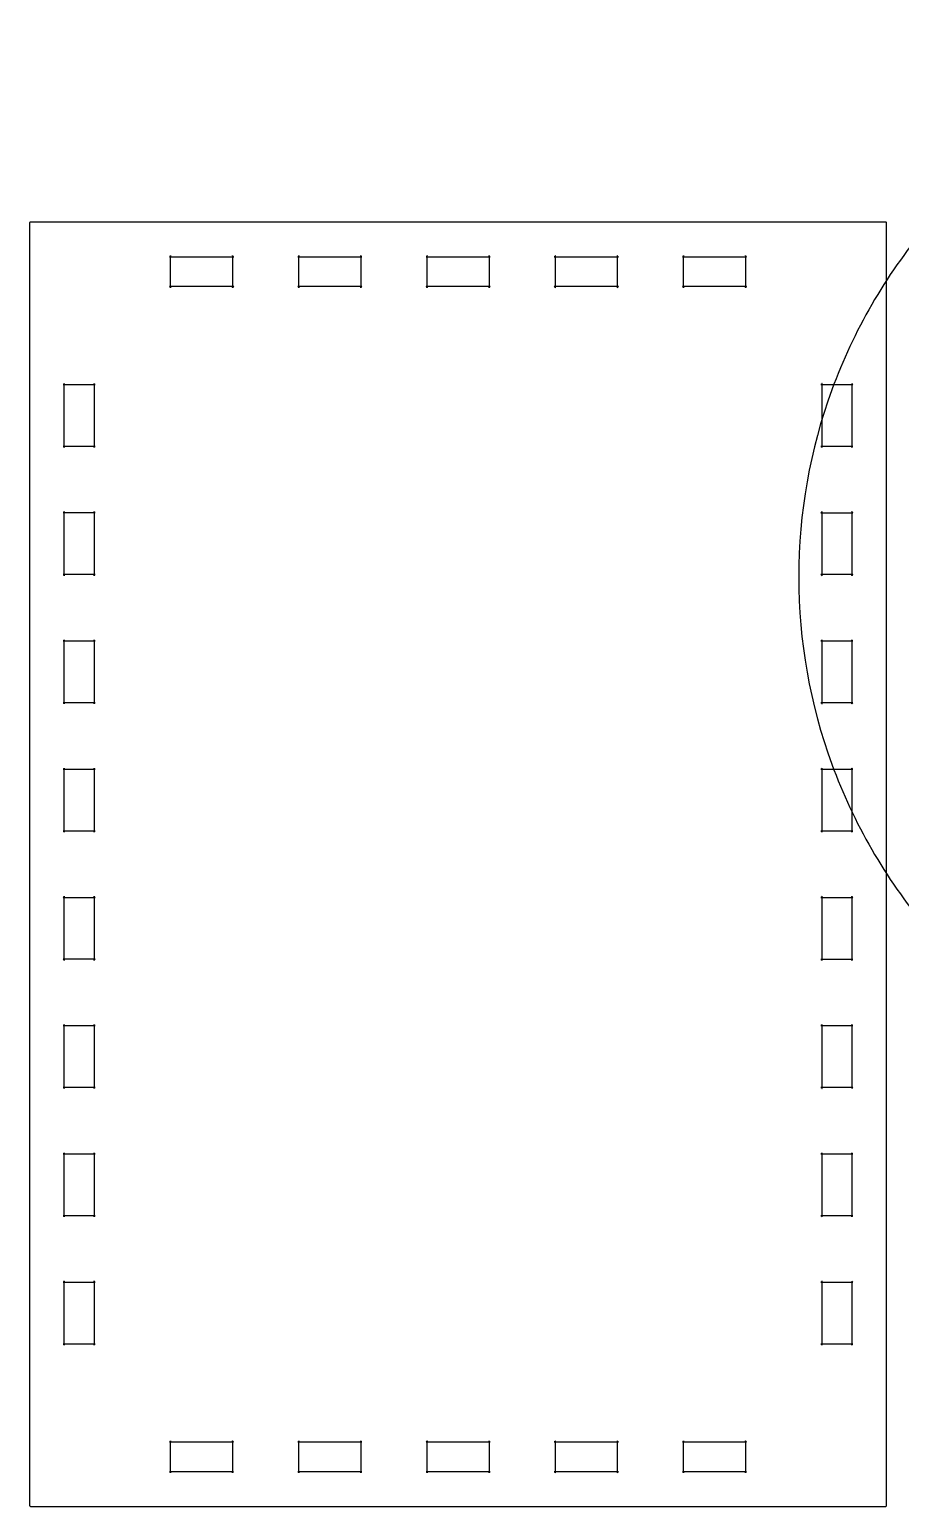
# Model space of a CAD drawing. Extents: x 1 to 406, y -9689 to -9382.
# Drawn here: x 0.8 to 82.2, y -9520.1 to -9381.8 of the extents above; entities that cross this region are included whole.
import ezdxf

# ---------------------------------------------------------------- set-up
doc = ezdxf.new("R2010")
doc.units = 0
doc.layers.get('0').update_dxf_attribs({"linetype": 'CONTINUOUS'})

msp = doc.modelspace()

# ---------------------------------------------------------------- linework, layer by layer
at = {"color": 7}
for points in [[(0.75, -9399.9532), (0.75, -9406.1016)], [(74.699219, -9399.8516), (7, -9399.8516), (0.851562, -9399.8516)], [(80.847657, -9399.8516), (74.699219, -9399.8516)], [(80.949219, -9513.8008), (80.949219, -9406.1016), (80.949219, -9399.9532)], [(13.851558, -9403.1016), (19.851558, -9403.1016)], [(13.95312, -9406), (13.95312, -9403)], [(19.749996, -9403), (19.749996, -9406)], [(25.851558, -9403.1016), (31.851558, -9403.1016)], [(25.95312, -9406), (25.95312, -9403)], [(31.749996, -9403), (31.749996, -9406)], [(37.851559, -9403.1016), (43.851559, -9403.1016)], [(37.953121, -9406), (37.953121, -9403)], [(43.749997, -9403), (43.749997, -9406)], [(49.851559, -9403.1016), (55.851559, -9403.1016)], [(49.953121, -9406), (49.953121, -9403)], [(55.749997, -9403), (55.749997, -9406)], [(61.851558, -9403.1016), (67.851558, -9403.1016)], [(61.95312, -9406), (61.95312, -9403)], [(67.749996, -9403), (67.749996, -9406)], [(0.75, -9406.1016), (0.75, -9513.8008), (0.75, -9519.9492)], [(19.851558, -9405.8985), (13.851558, -9405.8985)], [(31.851558, -9405.8985), (25.851558, -9405.8985)], [(43.851559, -9405.8985), (37.851559, -9405.8985)], [(55.851559, -9405.8985), (49.851559, -9405.8985)], [(67.851558, -9405.8985), (61.851558, -9405.8985)], [(3.898438, -9415.0511), (6.898438, -9415.0511)], [(4, -9420.9495), (4, -9414.9495)], [(6.796875, -9414.9495), (6.796875, -9420.9495)], [(74.800781, -9415.0544), (77.800781, -9415.0544)], [(74.902344, -9420.9528), (74.902344, -9414.9528)], [(77.699219, -9414.9528), (77.699219, -9420.9528)], [(6.898438, -9420.8479), (3.898438, -9420.8479)], [(77.800781, -9420.8512), (74.800781, -9420.8512)], [(3.898438, -9427.0511), (6.898438, -9427.0511)], [(4, -9432.9495), (4, -9426.9495)], [(6.796875, -9426.9495), (6.796875, -9432.9495)], [(74.800781, -9427.0544), (77.800781, -9427.0544)], [(74.902344, -9432.9528), (74.902344, -9426.9528)], [(77.699219, -9426.9528), (77.699219, -9432.9528)], [(6.898438, -9432.8479), (3.898438, -9432.8479)], [(77.800781, -9432.8512), (74.800781, -9432.8512)], [(3.898438, -9439.0511), (6.898438, -9439.0511)], [(4, -9444.9495), (4, -9438.9495)], [(6.796875, -9438.9495), (6.796875, -9444.9495)], [(74.800781, -9439.0544), (77.800781, -9439.0544)], [(74.902344, -9444.9528), (74.902344, -9438.9528)], [(77.699219, -9438.9528), (77.699219, -9444.9528)], [(6.898438, -9444.8479), (3.898438, -9444.8479)], [(77.800781, -9444.8512), (74.800781, -9444.8512)], [(3.898438, -9451.0511), (6.898438, -9451.0511)], [(4, -9456.9495), (4, -9450.9495)], [(6.796875, -9450.9495), (6.796875, -9456.9495)], [(74.800781, -9451.0544), (77.800781, -9451.0544)], [(74.902344, -9456.9528), (74.902344, -9450.9528)], [(77.699219, -9450.9528), (77.699219, -9456.9528)], [(6.898438, -9456.8479), (3.898438, -9456.8479)], [(77.800781, -9456.8512), (74.800781, -9456.8512)], [(3.898438, -9463.0511), (6.898438, -9463.0511)], [(4, -9468.9495), (4, -9462.9495)], [(6.796875, -9462.9495), (6.796875, -9468.9495)], [(74.800781, -9463.0544), (77.800781, -9463.0544)], [(74.902344, -9468.9528), (74.902344, -9462.9528)], [(77.699219, -9462.9528), (77.699219, -9468.9528)], [(6.898438, -9468.8479), (3.898438, -9468.8479)], [(77.800781, -9468.8512), (74.800781, -9468.8512)], [(3.898437, -9475.0511), (6.898438, -9475.0511)], [(4, -9480.9495), (4, -9474.9495)], [(6.796875, -9474.9495), (6.796875, -9480.9495)], [(74.800781, -9475.0544), (77.800781, -9475.0544)], [(74.902344, -9480.9528), (74.902344, -9474.9528)], [(77.699219, -9474.9528), (77.699219, -9480.9528)], [(6.898438, -9480.8479), (3.898438, -9480.8479)], [(77.800781, -9480.8512), (74.800781, -9480.8512)], [(3.898438, -9487.0511), (6.898438, -9487.0511)], [(4, -9492.9495), (4, -9486.9495)], [(6.796875, -9486.9495), (6.796875, -9492.9495)], [(74.800781, -9487.0544), (77.800781, -9487.0544)], [(74.902344, -9492.9528), (74.902344, -9486.9528)], [(77.699219, -9486.9528), (77.699219, -9492.9528)], [(6.898438, -9492.8479), (3.898438, -9492.8479)], [(77.800781, -9492.8512), (74.800781, -9492.8512)], [(3.898438, -9499.0511), (6.898438, -9499.0511)], [(4, -9504.9495), (4, -9498.9495)], [(6.796875, -9498.9495), (6.796875, -9504.9495)], [(74.800781, -9499.0544), (77.800781, -9499.0544)], [(74.902344, -9504.9528), (74.902344, -9498.9528)], [(77.699219, -9498.9528), (77.699219, -9504.9528)], [(6.898438, -9504.8479), (3.898438, -9504.8479)], [(77.800781, -9504.8512), (74.800781, -9504.8512)], [(13.84766, -9514.0003), (19.84766, -9514.0003)], [(13.949222, -9516.8988), (13.949222, -9513.8988)], [(19.746097, -9513.8988), (19.746097, -9516.8988)], [(25.84766, -9514.0003), (31.84766, -9514.0003)], [(25.949222, -9516.8988), (25.949222, -9513.8988)], [(31.746098, -9513.8988), (31.746098, -9516.8988)], [(37.84766, -9514.0003), (43.84766, -9514.0003)], [(37.949222, -9516.8988), (37.949222, -9513.8988)], [(43.746098, -9513.8988), (43.746098, -9516.8988)], [(49.84766, -9514.0003), (55.84766, -9514.0003)], [(49.949222, -9516.8988), (49.949222, -9513.8988)], [(55.746098, -9513.8988), (55.746098, -9516.8988)], [(61.84766, -9514.0003), (67.84766, -9514.0003)], [(61.949222, -9516.8988), (61.949222, -9513.8988)], [(67.746097, -9513.8988), (67.746097, -9516.8988)], [(80.949219, -9519.9492), (80.949219, -9513.8008)], [(19.84766, -9516.7972), (13.84766, -9516.7972)], [(31.84766, -9516.7972), (25.84766, -9516.7972)], [(43.84766, -9516.7972), (37.84766, -9516.7972)], [(55.84766, -9516.7972), (49.84766, -9516.7972)], [(67.84766, -9516.7972), (61.84766, -9516.7972)], [(0.851562, -9520.0508), (7, -9520.0508)], [(7, -9520.0508), (74.699219, -9520.0508), (80.847657, -9520.0508)]]:
    msp.add_lwpolyline(points, dxfattribs=at)
for points, knots in [([(174.678519, -9433.072518), (174.069414, -9439.032811), (172.85992, -9450.868098), (163.476223, -9466.508611), (149.736904, -9478.136922), (132.723344, -9484.30419), (114.670038, -9484.30419), (97.680307, -9478.136922), (83.845844, -9466.508611), (74.815656, -9450.868098), (71.662767, -9433.072518), (74.815656, -9415.276938), (83.845844, -9399.636425), (97.680307, -9388.008114), (114.670038, -9381.840845), (132.723344, -9381.840845), (149.736904, -9388.008114), (163.476223, -9399.636425), (172.85992, -9415.276938), (174.069414, -9427.112224), (174.678519, -9433.072518)], [0, 0, 0, 0, 17.790147, 35.32569, 53.115837, 70.905984, 88.441526, 106.231673, 124.021821, 141.557363, 159.34751, 177.137657, 194.6732, 212.463347, 230.253494, 247.789036, 265.579184, 283.369331, 300.904873, 318.69502, 318.69502, 318.69502, 318.69502]), ([(0.851562, -9399.8516), (0.834021, -9399.854261), (0.799269, -9399.859531), (0.758218, -9399.899469), (0.752789, -9399.934965), (0.75, -9399.9532)], [0, 0, 0, 0, 0.052358, 0.103729, 0.157999, 0.157999, 0.157999, 0.157999]), ([(80.949219, -9399.9532), (80.946575, -9399.935604), (80.941346, -9399.900808), (80.901365, -9399.859753), (80.865887, -9399.854367), (80.847657, -9399.8516)], [0, 0, 0, 0, 0.052501, 0.103823, 0.158064, 0.158064, 0.158064, 0.158064]), ([(13.95312, -9403), (13.950476, -9403.017596), (13.945247, -9403.052393), (13.905266, -9403.093448), (13.869788, -9403.098833), (13.851558, -9403.1016)], [0, 0, 0, 0, 0.052501, 0.103823, 0.158064, 0.158064, 0.158064, 0.158064]), ([(19.847656, -9403.1016), (19.830376, -9403.098993), (19.796265, -9403.093848), (19.757219, -9403.05313), (19.752464, -9403.018155), (19.749996, -9403)], [0, 0, 0, 0, 0.051382, 0.101425, 0.15544, 0.15544, 0.15544, 0.15544]), ([(25.95312, -9403), (25.950476, -9403.017596), (25.945247, -9403.052393), (25.905266, -9403.093448), (25.869788, -9403.098833), (25.851558, -9403.1016)], [0, 0, 0, 0, 0.052501, 0.103823, 0.158064, 0.158064, 0.158064, 0.158064]), ([(31.847656, -9403.1016), (31.830376, -9403.098993), (31.796265, -9403.093848), (31.757219, -9403.05313), (31.752464, -9403.018155), (31.749996, -9403)], [0, 0, 0, 0, 0.051382, 0.101425, 0.15544, 0.15544, 0.15544, 0.15544]), ([(37.953121, -9403), (37.950477, -9403.017596), (37.945248, -9403.052393), (37.905267, -9403.093448), (37.869789, -9403.098833), (37.851559, -9403.1016)], [0, 0, 0, 0, 0.052501, 0.103823, 0.158064, 0.158064, 0.158064, 0.158064]), ([(43.847657, -9403.1016), (43.830377, -9403.098993), (43.796266, -9403.093848), (43.75722, -9403.05313), (43.752465, -9403.018155), (43.749997, -9403)], [0, 0, 0, 0, 0.051382, 0.101425, 0.15544, 0.15544, 0.15544, 0.15544]), ([(49.953121, -9403), (49.950477, -9403.017596), (49.945248, -9403.052393), (49.905267, -9403.093448), (49.869789, -9403.098833), (49.851559, -9403.1016)], [0, 0, 0, 0, 0.052501, 0.103823, 0.158064, 0.158064, 0.158064, 0.158064]), ([(55.847657, -9403.1016), (55.830377, -9403.098993), (55.796266, -9403.093848), (55.75722, -9403.05313), (55.752465, -9403.018155), (55.749997, -9403)], [0, 0, 0, 0, 0.051382, 0.101425, 0.15544, 0.15544, 0.15544, 0.15544]), ([(61.95312, -9403), (61.950476, -9403.017596), (61.945247, -9403.052393), (61.905266, -9403.093448), (61.869788, -9403.098833), (61.851558, -9403.1016)], [0, 0, 0, 0, 0.052501, 0.103823, 0.158064, 0.158064, 0.158064, 0.158064]), ([(67.847656, -9403.1016), (67.830376, -9403.098993), (67.796265, -9403.093848), (67.757219, -9403.05313), (67.752464, -9403.018155), (67.749996, -9403)], [0, 0, 0, 0, 0.051382, 0.101425, 0.15544, 0.15544, 0.15544, 0.15544]), ([(13.851558, -9405.8985), (13.869099, -9405.90116), (13.903843, -9405.906429), (13.94489, -9405.946323), (13.950328, -9405.981789), (13.95312, -9406)], [0, 0, 0, 0, 0.052359, 0.103711, 0.157913, 0.157913, 0.157913, 0.157913]), ([(19.749996, -9406), (19.752639, -9405.982411), (19.757864, -9405.947631), (19.797865, -9405.906627), (19.83333, -9405.901259), (19.851558, -9405.8985)], [0, 0, 0, 0, 0.052475, 0.103763, 0.157998, 0.157998, 0.157998, 0.157998]), ([(25.851558, -9405.8985), (25.869099, -9405.90116), (25.903843, -9405.906429), (25.94489, -9405.946323), (25.950328, -9405.981789), (25.95312, -9406)], [0, 0, 0, 0, 0.052359, 0.103711, 0.157913, 0.157913, 0.157913, 0.157913]), ([(31.749996, -9406), (31.752639, -9405.982411), (31.757864, -9405.947631), (31.797865, -9405.906627), (31.83333, -9405.901259), (31.851558, -9405.8985)], [0, 0, 0, 0, 0.052475, 0.103763, 0.157998, 0.157998, 0.157998, 0.157998]), ([(37.851559, -9405.8985), (37.8691, -9405.90116), (37.903844, -9405.906429), (37.944891, -9405.946323), (37.950329, -9405.981789), (37.953121, -9406)], [0, 0, 0, 0, 0.052359, 0.103711, 0.157913, 0.157913, 0.157913, 0.157913]), ([(43.749997, -9406), (43.75264, -9405.982411), (43.757865, -9405.947631), (43.797866, -9405.906627), (43.833331, -9405.901259), (43.851559, -9405.8985)], [0, 0, 0, 0, 0.052475, 0.103763, 0.157998, 0.157998, 0.157998, 0.157998]), ([(49.851559, -9405.8985), (49.8691, -9405.90116), (49.903844, -9405.906429), (49.944891, -9405.946323), (49.950329, -9405.981789), (49.953121, -9406)], [0, 0, 0, 0, 0.052359, 0.103711, 0.157913, 0.157913, 0.157913, 0.157913]), ([(55.749997, -9406), (55.75264, -9405.982411), (55.757865, -9405.947631), (55.797866, -9405.906627), (55.833331, -9405.901259), (55.851559, -9405.8985)], [0, 0, 0, 0, 0.052475, 0.103763, 0.157998, 0.157998, 0.157998, 0.157998]), ([(61.851558, -9405.8985), (61.869099, -9405.90116), (61.903843, -9405.906429), (61.94489, -9405.946323), (61.950328, -9405.981789), (61.95312, -9406)], [0, 0, 0, 0, 0.052359, 0.103711, 0.157913, 0.157913, 0.157913, 0.157913]), ([(67.749996, -9406), (67.752639, -9405.982411), (67.757864, -9405.947631), (67.797865, -9405.906627), (67.83333, -9405.901259), (67.851558, -9405.8985)], [0, 0, 0, 0, 0.052475, 0.103763, 0.157998, 0.157998, 0.157998, 0.157998]), ([(4, -9414.9531), (3.997406, -9414.970455), (3.992293, -9415.004661), (3.951591, -9415.043867), (3.916594, -9415.048629), (3.898438, -9415.0511)], [0, 0, 0, 0, 0.051598, 0.101696, 0.155702, 0.155702, 0.155702, 0.155702]), ([(6.898438, -9415.0511), (6.880896, -9415.04844), (6.846145, -9415.04317), (6.805093, -9415.003232), (6.799664, -9414.967735), (6.796875, -9414.9495)], [0, 0, 0, 0, 0.052359, 0.10373, 0.158, 0.158, 0.158, 0.158]), ([(74.902344, -9414.9528), (74.8997, -9414.970396), (74.894471, -9415.005193), (74.854489, -9415.046248), (74.819011, -9415.051633), (74.800781, -9415.0544)], [0, 0, 0, 0, 0.052501, 0.103823, 0.158065, 0.158065, 0.158065, 0.158065]), ([(77.800781, -9415.0544), (77.783239, -9415.05174), (77.748487, -9415.04647), (77.707437, -9415.006532), (77.702008, -9414.971035), (77.699219, -9414.9528)], [0, 0, 0, 0, 0.05236, 0.10373, 0.158, 0.158, 0.158, 0.158]), ([(3.898438, -9420.8479), (3.915979, -9420.850561), (3.950731, -9420.855831), (3.991782, -9420.895769), (3.997211, -9420.931265), (4, -9420.9495)], [0, 0, 0, 0, 0.052358, 0.103729, 0.157999, 0.157999, 0.157999, 0.157999]), ([(6.796875, -9420.9495), (6.799519, -9420.931904), (6.804748, -9420.897108), (6.844729, -9420.856052), (6.880208, -9420.850667), (6.898438, -9420.8479)], [0, 0, 0, 0, 0.0525, 0.103823, 0.158065, 0.158065, 0.158065, 0.158065]), ([(74.800781, -9420.8512), (74.818323, -9420.85386), (74.853075, -9420.85913), (74.894126, -9420.899069), (74.899555, -9420.934565), (74.902344, -9420.9528)], [0, 0, 0, 0, 0.05236, 0.10373, 0.158, 0.158, 0.158, 0.158]), ([(77.699219, -9420.9492), (77.701813, -9420.931845), (77.706927, -9420.89764), (77.747628, -9420.858434), (77.782625, -9420.853671), (77.800781, -9420.8512)], [0, 0, 0, 0, 0.051598, 0.101696, 0.155702, 0.155702, 0.155702, 0.155702]), ([(4, -9426.9531), (3.997406, -9426.970455), (3.992293, -9427.004661), (3.951591, -9427.043867), (3.916594, -9427.048629), (3.898438, -9427.0511)], [0, 0, 0, 0, 0.051598, 0.101696, 0.155702, 0.155702, 0.155702, 0.155702]), ([(6.898438, -9427.0511), (6.880896, -9427.04844), (6.846145, -9427.04317), (6.805093, -9427.003232), (6.799664, -9426.967735), (6.796875, -9426.9495)], [0, 0, 0, 0, 0.052359, 0.10373, 0.158, 0.158, 0.158, 0.158]), ([(74.902344, -9426.9528), (74.8997, -9426.970396), (74.894471, -9427.005193), (74.854489, -9427.046248), (74.819011, -9427.051633), (74.800781, -9427.0544)], [0, 0, 0, 0, 0.052501, 0.103823, 0.158065, 0.158065, 0.158065, 0.158065]), ([(77.800781, -9427.0544), (77.783239, -9427.05174), (77.748487, -9427.04647), (77.707437, -9427.006532), (77.702008, -9426.971035), (77.699219, -9426.9528)], [0, 0, 0, 0, 0.05236, 0.10373, 0.158, 0.158, 0.158, 0.158]), ([(3.898438, -9432.8479), (3.915979, -9432.850561), (3.950731, -9432.855831), (3.991782, -9432.895769), (3.997211, -9432.931265), (4, -9432.9495)], [0, 0, 0, 0, 0.052358, 0.103729, 0.157999, 0.157999, 0.157999, 0.157999]), ([(6.796875, -9432.9495), (6.799519, -9432.931904), (6.804748, -9432.897108), (6.844729, -9432.856052), (6.880208, -9432.850667), (6.898438, -9432.8479)], [0, 0, 0, 0, 0.0525, 0.103823, 0.158065, 0.158065, 0.158065, 0.158065]), ([(74.800781, -9432.8512), (74.818323, -9432.85386), (74.853075, -9432.85913), (74.894126, -9432.899069), (74.899555, -9432.934565), (74.902344, -9432.9528)], [0, 0, 0, 0, 0.05236, 0.10373, 0.158, 0.158, 0.158, 0.158]), ([(77.699219, -9432.9492), (77.701813, -9432.931845), (77.706927, -9432.89764), (77.747628, -9432.858434), (77.782625, -9432.853671), (77.800781, -9432.8512)], [0, 0, 0, 0, 0.051598, 0.101696, 0.155702, 0.155702, 0.155702, 0.155702]), ([(4, -9438.9531), (3.997406, -9438.970455), (3.992293, -9439.004661), (3.951591, -9439.043867), (3.916594, -9439.048629), (3.898438, -9439.0511)], [0, 0, 0, 0, 0.051598, 0.101696, 0.155702, 0.155702, 0.155702, 0.155702]), ([(6.898438, -9439.0511), (6.880896, -9439.04844), (6.846145, -9439.04317), (6.805093, -9439.003232), (6.799664, -9438.967735), (6.796875, -9438.9495)], [0, 0, 0, 0, 0.052359, 0.10373, 0.158, 0.158, 0.158, 0.158]), ([(74.902344, -9438.9528), (74.8997, -9438.970396), (74.894471, -9439.005193), (74.854489, -9439.046248), (74.819011, -9439.051633), (74.800781, -9439.0544)], [0, 0, 0, 0, 0.052501, 0.103823, 0.158065, 0.158065, 0.158065, 0.158065]), ([(77.800781, -9439.0544), (77.783239, -9439.05174), (77.748487, -9439.04647), (77.707437, -9439.006532), (77.702008, -9438.971035), (77.699219, -9438.9528)], [0, 0, 0, 0, 0.05236, 0.10373, 0.158, 0.158, 0.158, 0.158]), ([(3.898438, -9444.8479), (3.915979, -9444.850561), (3.950731, -9444.855831), (3.991782, -9444.895769), (3.997211, -9444.931265), (4, -9444.9495)], [0, 0, 0, 0, 0.052358, 0.103729, 0.157999, 0.157999, 0.157999, 0.157999]), ([(6.796875, -9444.9495), (6.799519, -9444.931904), (6.804748, -9444.897108), (6.844729, -9444.856052), (6.880208, -9444.850667), (6.898438, -9444.8479)], [0, 0, 0, 0, 0.0525, 0.103823, 0.158065, 0.158065, 0.158065, 0.158065]), ([(74.800781, -9444.8512), (74.818323, -9444.85386), (74.853075, -9444.85913), (74.894126, -9444.899069), (74.899555, -9444.934565), (74.902344, -9444.9528)], [0, 0, 0, 0, 0.05236, 0.10373, 0.158, 0.158, 0.158, 0.158]), ([(77.699219, -9444.9492), (77.701813, -9444.931845), (77.706927, -9444.89764), (77.747628, -9444.858434), (77.782625, -9444.853671), (77.800781, -9444.8512)], [0, 0, 0, 0, 0.051598, 0.101696, 0.155702, 0.155702, 0.155702, 0.155702]), ([(4, -9450.9531), (3.997406, -9450.970455), (3.992293, -9451.004661), (3.951591, -9451.043867), (3.916594, -9451.048629), (3.898438, -9451.0511)], [0, 0, 0, 0, 0.051598, 0.101696, 0.155702, 0.155702, 0.155702, 0.155702]), ([(6.898438, -9451.0511), (6.880896, -9451.04844), (6.846145, -9451.04317), (6.805093, -9451.003232), (6.799664, -9450.967735), (6.796875, -9450.9495)], [0, 0, 0, 0, 0.052359, 0.10373, 0.158, 0.158, 0.158, 0.158]), ([(74.902344, -9450.9528), (74.8997, -9450.970396), (74.894471, -9451.005193), (74.854489, -9451.046248), (74.819011, -9451.051633), (74.800781, -9451.0544)], [0, 0, 0, 0, 0.052501, 0.103823, 0.158065, 0.158065, 0.158065, 0.158065]), ([(77.800781, -9451.0544), (77.783239, -9451.05174), (77.748487, -9451.04647), (77.707437, -9451.006532), (77.702008, -9450.971035), (77.699219, -9450.9528)], [0, 0, 0, 0, 0.05236, 0.10373, 0.158, 0.158, 0.158, 0.158]), ([(3.898438, -9456.8479), (3.915979, -9456.850561), (3.950731, -9456.855831), (3.991782, -9456.895769), (3.997211, -9456.931265), (4, -9456.9495)], [0, 0, 0, 0, 0.052358, 0.103729, 0.157999, 0.157999, 0.157999, 0.157999]), ([(6.796875, -9456.9495), (6.799519, -9456.931904), (6.804748, -9456.897108), (6.844729, -9456.856052), (6.880208, -9456.850667), (6.898438, -9456.8479)], [0, 0, 0, 0, 0.0525, 0.103823, 0.158065, 0.158065, 0.158065, 0.158065]), ([(74.800781, -9456.8512), (74.818323, -9456.85386), (74.853075, -9456.85913), (74.894126, -9456.899069), (74.899555, -9456.934565), (74.902344, -9456.9528)], [0, 0, 0, 0, 0.05236, 0.10373, 0.158, 0.158, 0.158, 0.158]), ([(77.699219, -9456.9492), (77.701813, -9456.931845), (77.706927, -9456.89764), (77.747628, -9456.858434), (77.782625, -9456.853671), (77.800781, -9456.8512)], [0, 0, 0, 0, 0.051598, 0.101696, 0.155702, 0.155702, 0.155702, 0.155702]), ([(4, -9462.9531), (3.997406, -9462.970455), (3.992293, -9463.004661), (3.951591, -9463.043867), (3.916594, -9463.048629), (3.898438, -9463.0511)], [0, 0, 0, 0, 0.051598, 0.101696, 0.155702, 0.155702, 0.155702, 0.155702]), ([(6.898438, -9463.0511), (6.880896, -9463.04844), (6.846145, -9463.04317), (6.805093, -9463.003232), (6.799664, -9462.967735), (6.796875, -9462.9495)], [0, 0, 0, 0, 0.052359, 0.10373, 0.158, 0.158, 0.158, 0.158]), ([(74.902344, -9462.9528), (74.8997, -9462.970396), (74.894471, -9463.005193), (74.854489, -9463.046248), (74.819011, -9463.051633), (74.800781, -9463.0544)], [0, 0, 0, 0, 0.052501, 0.103823, 0.158065, 0.158065, 0.158065, 0.158065]), ([(77.800781, -9463.0544), (77.783239, -9463.05174), (77.748487, -9463.04647), (77.707437, -9463.006532), (77.702008, -9462.971035), (77.699219, -9462.9528)], [0, 0, 0, 0, 0.05236, 0.10373, 0.158, 0.158, 0.158, 0.158]), ([(3.898438, -9468.8479), (3.915979, -9468.850561), (3.950731, -9468.855831), (3.991782, -9468.895769), (3.997211, -9468.931265), (4, -9468.9495)], [0, 0, 0, 0, 0.052358, 0.103729, 0.157999, 0.157999, 0.157999, 0.157999]), ([(6.796875, -9468.9495), (6.799519, -9468.931904), (6.804748, -9468.897108), (6.844729, -9468.856052), (6.880208, -9468.850667), (6.898438, -9468.8479)], [0, 0, 0, 0, 0.0525, 0.103823, 0.158065, 0.158065, 0.158065, 0.158065]), ([(74.800781, -9468.8512), (74.818323, -9468.85386), (74.853075, -9468.85913), (74.894126, -9468.899069), (74.899555, -9468.934565), (74.902344, -9468.9528)], [0, 0, 0, 0, 0.05236, 0.10373, 0.158, 0.158, 0.158, 0.158]), ([(77.699219, -9468.9492), (77.701813, -9468.931845), (77.706927, -9468.89764), (77.747628, -9468.858434), (77.782625, -9468.853671), (77.800781, -9468.8512)], [0, 0, 0, 0, 0.051598, 0.101696, 0.155702, 0.155702, 0.155702, 0.155702]), ([(4, -9474.9531), (3.997406, -9474.970455), (3.992292, -9475.004661), (3.95159, -9475.043867), (3.916593, -9475.04863), (3.898437, -9475.0511)], [0, 0, 0, 0, 0.051598, 0.101696, 0.155703, 0.155703, 0.155703, 0.155703]), ([(6.898438, -9475.0511), (6.880896, -9475.04844), (6.846145, -9475.04317), (6.805093, -9475.003232), (6.799664, -9474.967735), (6.796875, -9474.9495)], [0, 0, 0, 0, 0.052359, 0.10373, 0.158, 0.158, 0.158, 0.158]), ([(74.902344, -9474.9528), (74.8997, -9474.970396), (74.894471, -9475.005193), (74.854489, -9475.046248), (74.819011, -9475.051633), (74.800781, -9475.0544)], [0, 0, 0, 0, 0.052501, 0.103823, 0.158065, 0.158065, 0.158065, 0.158065]), ([(77.800781, -9475.0544), (77.783239, -9475.05174), (77.748487, -9475.04647), (77.707437, -9475.006532), (77.702008, -9474.971035), (77.699219, -9474.9528)], [0, 0, 0, 0, 0.05236, 0.10373, 0.158, 0.158, 0.158, 0.158]), ([(3.898438, -9480.8479), (3.915979, -9480.850561), (3.950731, -9480.855831), (3.991782, -9480.895769), (3.997211, -9480.931265), (4, -9480.9495)], [0, 0, 0, 0, 0.052358, 0.103729, 0.157999, 0.157999, 0.157999, 0.157999]), ([(6.796875, -9480.9495), (6.799519, -9480.931904), (6.804748, -9480.897108), (6.844729, -9480.856052), (6.880208, -9480.850667), (6.898438, -9480.8479)], [0, 0, 0, 0, 0.0525, 0.103823, 0.158065, 0.158065, 0.158065, 0.158065]), ([(74.800781, -9480.8512), (74.818323, -9480.85386), (74.853075, -9480.85913), (74.894126, -9480.899069), (74.899555, -9480.934565), (74.902344, -9480.9528)], [0, 0, 0, 0, 0.05236, 0.10373, 0.158, 0.158, 0.158, 0.158]), ([(77.699219, -9480.9492), (77.701813, -9480.931845), (77.706927, -9480.89764), (77.747628, -9480.858434), (77.782625, -9480.853671), (77.800781, -9480.8512)], [0, 0, 0, 0, 0.051598, 0.101696, 0.155702, 0.155702, 0.155702, 0.155702]), ([(4, -9486.9531), (3.997406, -9486.970455), (3.992293, -9487.004661), (3.951591, -9487.043867), (3.916594, -9487.048629), (3.898438, -9487.0511)], [0, 0, 0, 0, 0.051598, 0.101696, 0.155702, 0.155702, 0.155702, 0.155702]), ([(6.898438, -9487.0511), (6.880896, -9487.04844), (6.846145, -9487.04317), (6.805093, -9487.003232), (6.799664, -9486.967735), (6.796875, -9486.9495)], [0, 0, 0, 0, 0.052359, 0.10373, 0.158, 0.158, 0.158, 0.158]), ([(74.902344, -9486.9528), (74.8997, -9486.970396), (74.894471, -9487.005193), (74.854489, -9487.046248), (74.819011, -9487.051633), (74.800781, -9487.0544)], [0, 0, 0, 0, 0.052501, 0.103823, 0.158065, 0.158065, 0.158065, 0.158065]), ([(77.800781, -9487.0544), (77.783239, -9487.05174), (77.748487, -9487.04647), (77.707437, -9487.006532), (77.702008, -9486.971035), (77.699219, -9486.9528)], [0, 0, 0, 0, 0.05236, 0.10373, 0.158, 0.158, 0.158, 0.158]), ([(3.898438, -9492.8479), (3.915979, -9492.850561), (3.950731, -9492.855831), (3.991782, -9492.895769), (3.997211, -9492.931265), (4, -9492.9495)], [0, 0, 0, 0, 0.052358, 0.103729, 0.157999, 0.157999, 0.157999, 0.157999]), ([(6.796875, -9492.9495), (6.799519, -9492.931904), (6.804748, -9492.897108), (6.844729, -9492.856052), (6.880208, -9492.850667), (6.898438, -9492.8479)], [0, 0, 0, 0, 0.0525, 0.103823, 0.158065, 0.158065, 0.158065, 0.158065]), ([(74.800781, -9492.8512), (74.818323, -9492.85386), (74.853075, -9492.85913), (74.894126, -9492.899069), (74.899555, -9492.934565), (74.902344, -9492.9528)], [0, 0, 0, 0, 0.05236, 0.10373, 0.158, 0.158, 0.158, 0.158]), ([(77.699219, -9492.9492), (77.701813, -9492.931845), (77.706927, -9492.89764), (77.747628, -9492.858434), (77.782625, -9492.853671), (77.800781, -9492.8512)], [0, 0, 0, 0, 0.051598, 0.101696, 0.155702, 0.155702, 0.155702, 0.155702]), ([(4, -9498.9531), (3.997406, -9498.970455), (3.992293, -9499.004661), (3.951591, -9499.043867), (3.916594, -9499.048629), (3.898438, -9499.0511)], [0, 0, 0, 0, 0.051598, 0.101696, 0.155702, 0.155702, 0.155702, 0.155702]), ([(6.898438, -9499.0511), (6.880896, -9499.04844), (6.846145, -9499.04317), (6.805093, -9499.003232), (6.799664, -9498.967735), (6.796875, -9498.9495)], [0, 0, 0, 0, 0.052359, 0.10373, 0.158, 0.158, 0.158, 0.158]), ([(74.902344, -9498.9528), (74.8997, -9498.970396), (74.894471, -9499.005193), (74.854489, -9499.046248), (74.819011, -9499.051633), (74.800781, -9499.0544)], [0, 0, 0, 0, 0.052501, 0.103823, 0.158065, 0.158065, 0.158065, 0.158065]), ([(77.800781, -9499.0544), (77.783239, -9499.05174), (77.748487, -9499.04647), (77.707437, -9499.006532), (77.702008, -9498.971035), (77.699219, -9498.9528)], [0, 0, 0, 0, 0.05236, 0.10373, 0.158, 0.158, 0.158, 0.158]), ([(3.898438, -9504.8479), (3.915979, -9504.850561), (3.950731, -9504.855831), (3.991782, -9504.895769), (3.997211, -9504.931265), (4, -9504.9495)], [0, 0, 0, 0, 0.052358, 0.103729, 0.157999, 0.157999, 0.157999, 0.157999]), ([(6.796875, -9504.9495), (6.799519, -9504.931904), (6.804748, -9504.897108), (6.844729, -9504.856052), (6.880208, -9504.850667), (6.898438, -9504.8479)], [0, 0, 0, 0, 0.0525, 0.103823, 0.158065, 0.158065, 0.158065, 0.158065]), ([(74.800781, -9504.8512), (74.818323, -9504.85386), (74.853075, -9504.85913), (74.894126, -9504.899069), (74.899555, -9504.934565), (74.902344, -9504.9528)], [0, 0, 0, 0, 0.05236, 0.10373, 0.158, 0.158, 0.158, 0.158]), ([(77.699219, -9504.9492), (77.701813, -9504.931845), (77.706927, -9504.89764), (77.747628, -9504.858434), (77.782625, -9504.853671), (77.800781, -9504.8512)], [0, 0, 0, 0, 0.051598, 0.101696, 0.155702, 0.155702, 0.155702, 0.155702]), ([(13.949222, -9513.8988), (13.946579, -9513.916389), (13.941354, -9513.951169), (13.901353, -9513.992174), (13.865888, -9513.997541), (13.84766, -9514.0003)], [0, 0, 0, 0, 0.052475, 0.103763, 0.157998, 0.157998, 0.157998, 0.157998]), ([(19.84766, -9514.0003), (19.830119, -9513.99764), (19.795375, -9513.992372), (19.754327, -9513.952478), (19.748889, -9513.917012), (19.746097, -9513.8988)], [0, 0, 0, 0, 0.052359, 0.103711, 0.157913, 0.157913, 0.157913, 0.157913]), ([(25.949222, -9513.8988), (25.946579, -9513.916389), (25.941354, -9513.951169), (25.901353, -9513.992174), (25.865888, -9513.997541), (25.84766, -9514.0003)], [0, 0, 0, 0, 0.052475, 0.103763, 0.157998, 0.157998, 0.157998, 0.157998]), ([(31.84766, -9514.0003), (31.830119, -9513.99764), (31.795375, -9513.992372), (31.754328, -9513.952478), (31.74889, -9513.917012), (31.746098, -9513.8988)], [0, 0, 0, 0, 0.052359, 0.103711, 0.157913, 0.157913, 0.157913, 0.157913]), ([(37.949222, -9513.8988), (37.946579, -9513.916389), (37.941354, -9513.951169), (37.901353, -9513.992174), (37.865888, -9513.997541), (37.84766, -9514.0003)], [0, 0, 0, 0, 0.052475, 0.103763, 0.157998, 0.157998, 0.157998, 0.157998]), ([(43.84766, -9514.0003), (43.830119, -9513.99764), (43.795375, -9513.992372), (43.754328, -9513.952478), (43.74889, -9513.917012), (43.746098, -9513.8988)], [0, 0, 0, 0, 0.052359, 0.103711, 0.157913, 0.157913, 0.157913, 0.157913]), ([(49.949222, -9513.8988), (49.946579, -9513.916389), (49.941354, -9513.951169), (49.901353, -9513.992174), (49.865888, -9513.997541), (49.84766, -9514.0003)], [0, 0, 0, 0, 0.052475, 0.103763, 0.157998, 0.157998, 0.157998, 0.157998]), ([(55.84766, -9514.0003), (55.830119, -9513.99764), (55.795375, -9513.992372), (55.754328, -9513.952478), (55.74889, -9513.917012), (55.746098, -9513.8988)], [0, 0, 0, 0, 0.052359, 0.103711, 0.157913, 0.157913, 0.157913, 0.157913]), ([(61.949222, -9513.8988), (61.946579, -9513.916389), (61.941354, -9513.951169), (61.901353, -9513.992174), (61.865888, -9513.997541), (61.84766, -9514.0003)], [0, 0, 0, 0, 0.052475, 0.103763, 0.157998, 0.157998, 0.157998, 0.157998]), ([(67.84766, -9514.0003), (67.830119, -9513.99764), (67.795375, -9513.992372), (67.754327, -9513.952478), (67.748889, -9513.917012), (67.746097, -9513.8988)], [0, 0, 0, 0, 0.052359, 0.103711, 0.157913, 0.157913, 0.157913, 0.157913]), ([(13.851562, -9516.8008), (13.8688, -9516.803395), (13.902616, -9516.808484), (13.941587, -9516.847605), (13.94664, -9516.881491), (13.949222, -9516.8988)], [0, 0, 0, 0, 0.051348, 0.100726, 0.152287, 0.152287, 0.152287, 0.152287]), ([(19.746097, -9516.8988), (19.748741, -9516.881204), (19.75397, -9516.846408), (19.793952, -9516.805352), (19.82943, -9516.799967), (19.84766, -9516.7972)], [0, 0, 0, 0, 0.052501, 0.103823, 0.158065, 0.158065, 0.158065, 0.158065]), ([(25.851562, -9516.8008), (25.8688, -9516.803395), (25.902616, -9516.808484), (25.941587, -9516.847605), (25.94664, -9516.881491), (25.949222, -9516.8988)], [0, 0, 0, 0, 0.051348, 0.100726, 0.152287, 0.152287, 0.152287, 0.152287]), ([(31.746098, -9516.8988), (31.748742, -9516.881204), (31.753971, -9516.846408), (31.793952, -9516.805353), (31.82943, -9516.799967), (31.84766, -9516.7972)], [0, 0, 0, 0, 0.052501, 0.103823, 0.158064, 0.158064, 0.158064, 0.158064]), ([(37.851562, -9516.8008), (37.8688, -9516.803395), (37.902616, -9516.808484), (37.941587, -9516.847605), (37.94664, -9516.881491), (37.949222, -9516.8988)], [0, 0, 0, 0, 0.051348, 0.100726, 0.152287, 0.152287, 0.152287, 0.152287]), ([(43.746098, -9516.8988), (43.748742, -9516.881204), (43.753971, -9516.846408), (43.793952, -9516.805353), (43.82943, -9516.799967), (43.84766, -9516.7972)], [0, 0, 0, 0, 0.052501, 0.103823, 0.158064, 0.158064, 0.158064, 0.158064]), ([(49.851562, -9516.8008), (49.8688, -9516.803395), (49.902616, -9516.808484), (49.941587, -9516.847605), (49.94664, -9516.881491), (49.949222, -9516.8988)], [0, 0, 0, 0, 0.051348, 0.100726, 0.152287, 0.152287, 0.152287, 0.152287]), ([(55.746098, -9516.8988), (55.748742, -9516.881204), (55.753971, -9516.846408), (55.793952, -9516.805353), (55.82943, -9516.799967), (55.84766, -9516.7972)], [0, 0, 0, 0, 0.052501, 0.103823, 0.158064, 0.158064, 0.158064, 0.158064]), ([(61.851562, -9516.8008), (61.8688, -9516.803395), (61.902616, -9516.808484), (61.941587, -9516.847605), (61.94664, -9516.881491), (61.949222, -9516.8988)], [0, 0, 0, 0, 0.051348, 0.100726, 0.152287, 0.152287, 0.152287, 0.152287]), ([(67.746097, -9516.8988), (67.748741, -9516.881204), (67.75397, -9516.846408), (67.793952, -9516.805352), (67.82943, -9516.799967), (67.84766, -9516.7972)], [0, 0, 0, 0, 0.052501, 0.103823, 0.158065, 0.158065, 0.158065, 0.158065]), ([(0.75, -9519.9492), (0.752644, -9519.966796), (0.757873, -9520.001593), (0.797854, -9520.042648), (0.833332, -9520.048033), (0.851562, -9520.0508)], [0, 0, 0, 0, 0.0525, 0.103823, 0.158064, 0.158064, 0.158064, 0.158064]), ([(80.847657, -9520.0508), (80.865199, -9520.04814), (80.899951, -9520.04287), (80.941001, -9520.002932), (80.94643, -9519.967435), (80.949219, -9519.9492)], [0, 0, 0, 0, 0.05236, 0.10373, 0.158, 0.158, 0.158, 0.158])]:
    msp.add_open_spline(points, degree=3, knots=knots, dxfattribs=at)

doc.saveas('drawing.dxf')
